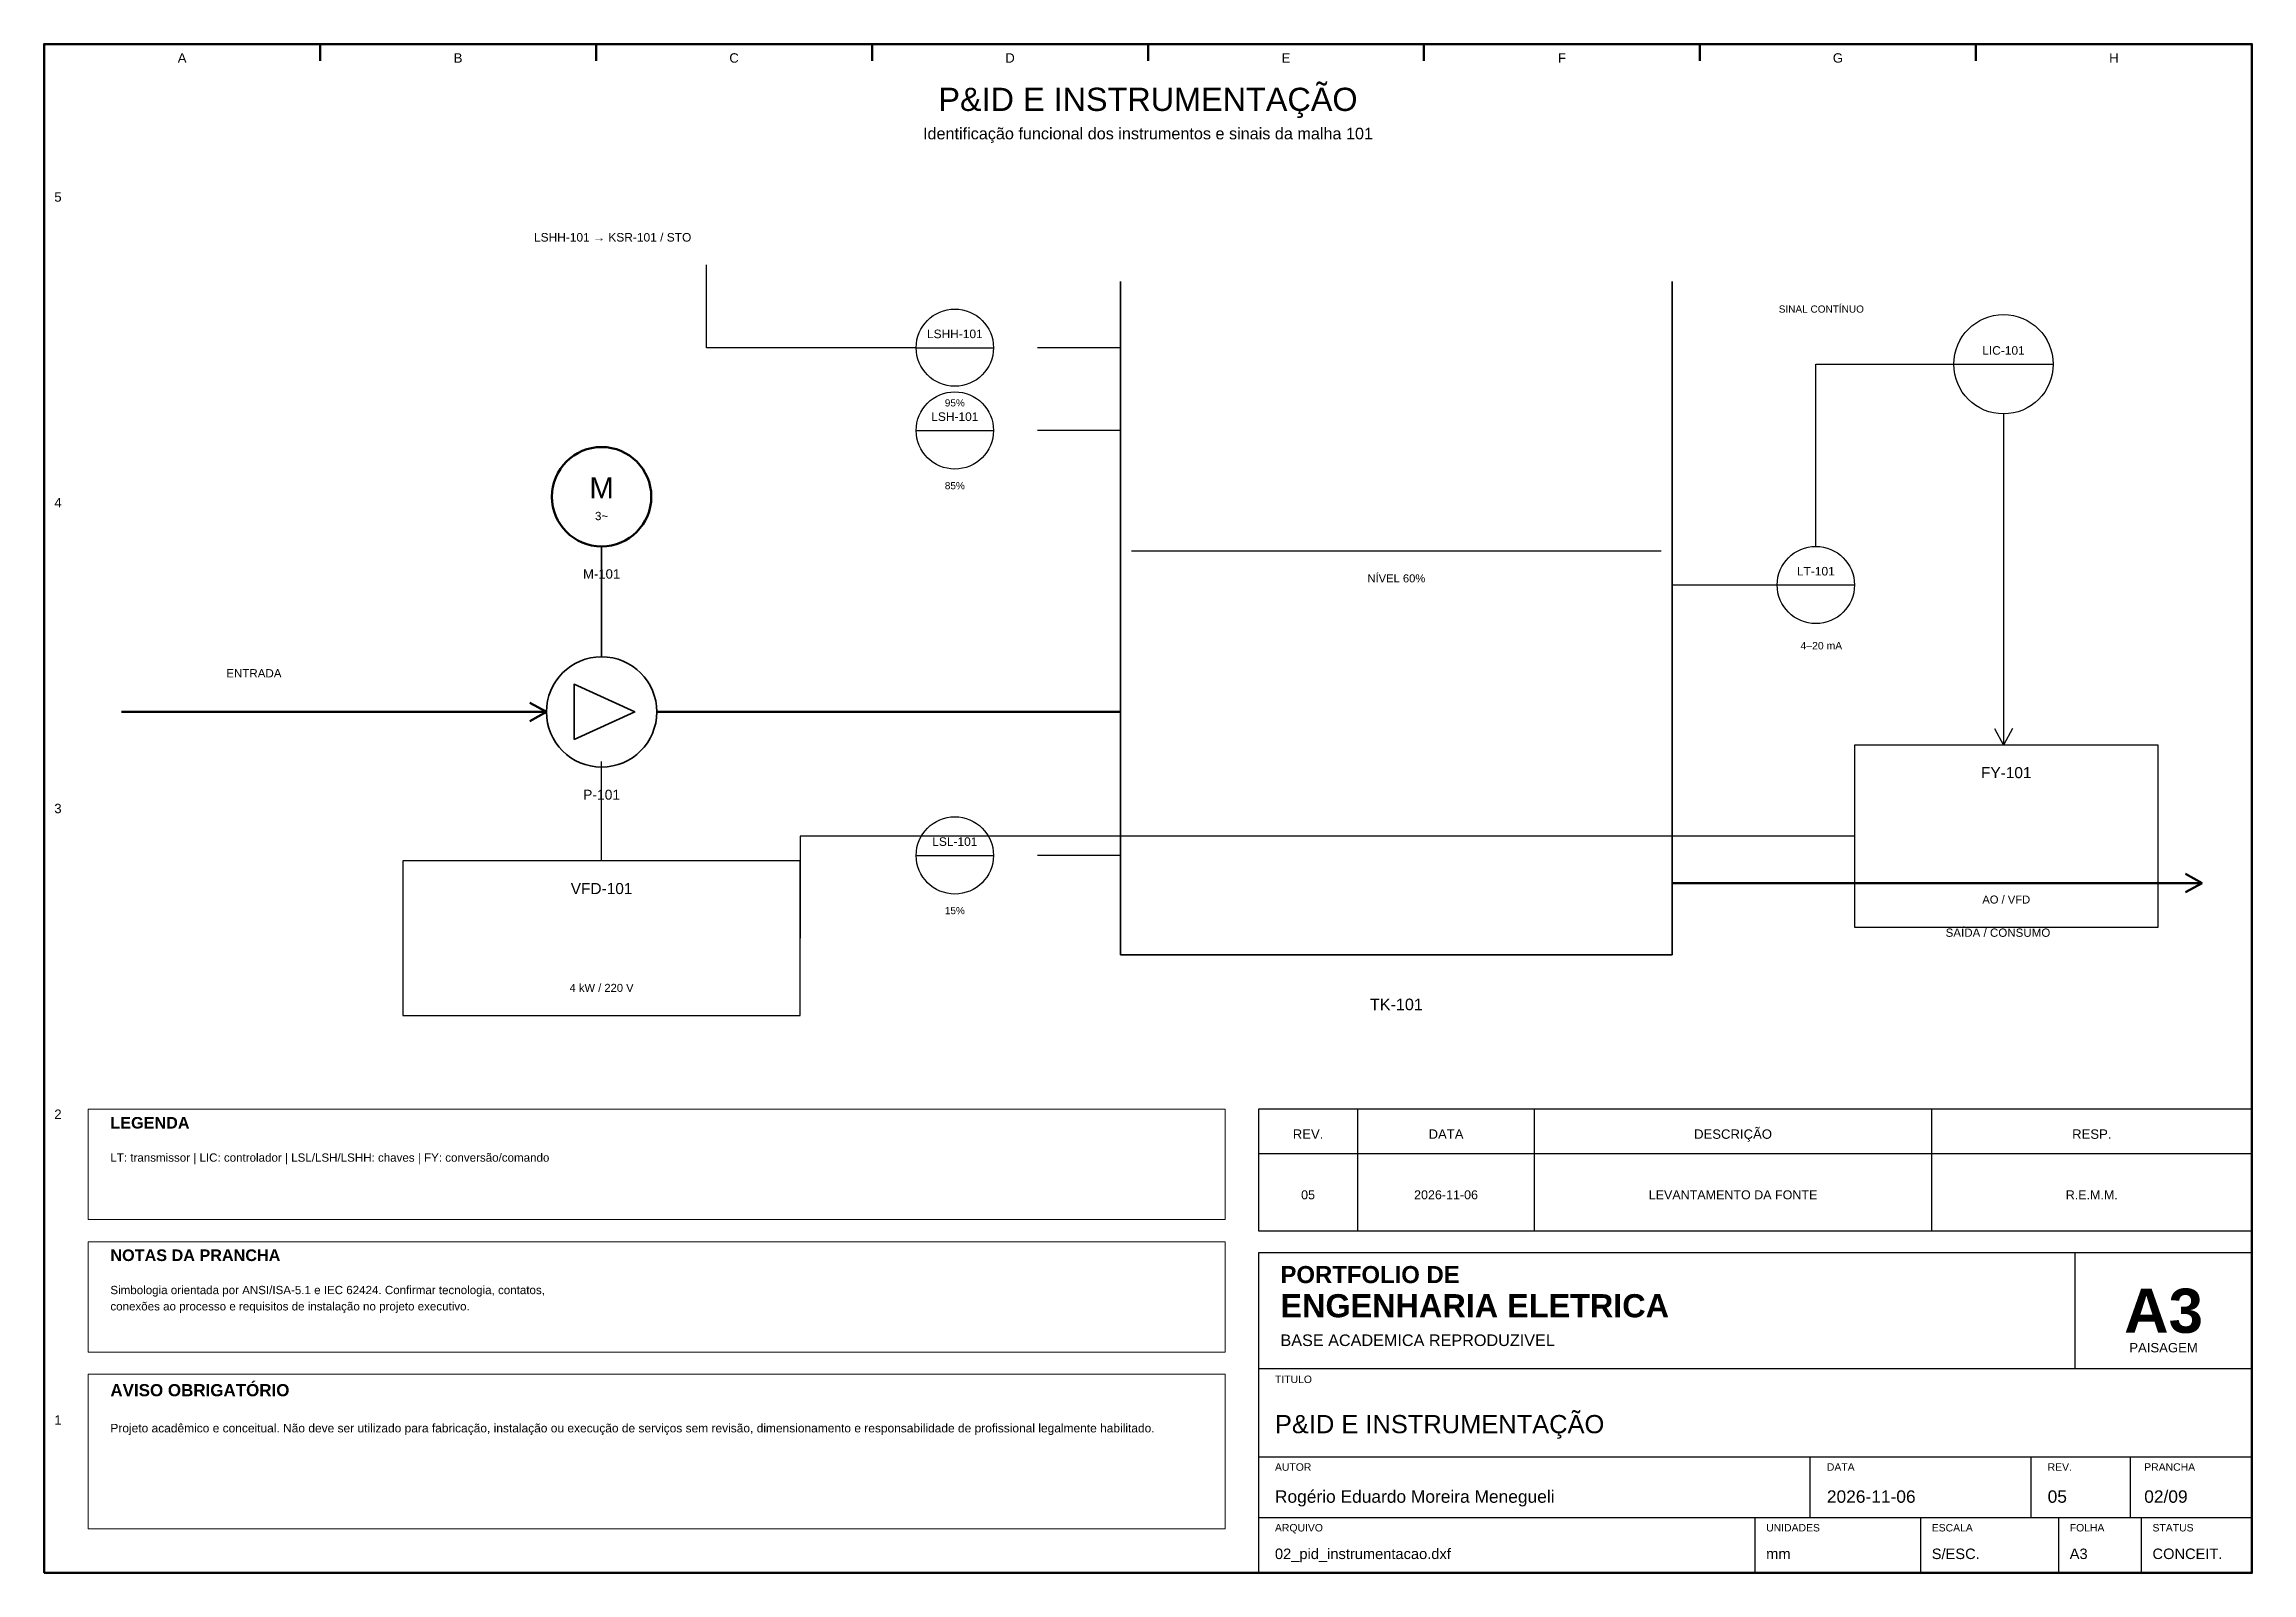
# Model space of a CAD drawing. Header units: millimetres. Extents: x 10 to 410, y 10 to 287.
import ezdxf
from ezdxf.enums import TextEntityAlignment as Align

# ---------------------------------------------------------------- set-up
doc = ezdxf.new("R2010")
doc.units = ezdxf.units.MM
for name, color, linetype, lineweight in [('00_MOLDURA', 7, 'CONTINUOUS', 50), ('01_CARIMBO', 7, 'CONTINUOUS', 25), ('02_TEXTO', 7, 'CONTINUOUS', 18), ('04_EQUIPAMENTOS', 32, 'CONTINUOUS', 35), ('05_POTENCIA', 12, 'CONTINUOUS', 50), ('06_COMANDO', 94, 'CONTINUOUS', 25), ('07_INSTRUMENTACAO', 202, 'CONTINUOUS', 25), ('12_LEGENDA', 7, 'CONTINUOUS', 18), ('13_NOTAS', 7, 'CONTINUOUS', 18)]:
    doc.layers.add(name, color=color, linetype=linetype, lineweight=lineweight)
doc.styles.add('PORTFOLIO_TEXTO', font='arial.ttf')
doc.styles.add('PORTFOLIO_TITULO', font='arialbd.ttf', dxfattribs={"width": 0.92})

# ---------------------------------------------------------------- blocks, each defined once
blk = doc.blocks.new('CARIMBO_A3')
at = {"layer": '01_CARIMBO'}
for p, q in [((148, 37), (148, 58)), ((0, 37), (180, 37)), ((0, 21), (180, 21)), ((100, 10), (100, 21)), ((140, 10), (140, 21)), ((158, 10), (158, 21)), ((0, 10), (180, 10)), ((90, 0), (90, 10)), ((120, 0), (120, 10)), ((145, 0), (145, 10)), ((160, 0), (160, 10))]:
    blk.add_line(p, q, dxfattribs=at)
blk.add_lwpolyline([(0, 0), (180, 0), (180, 58), (0, 58)], close=True, dxfattribs=at)
at = {"layer": '01_CARIMBO', "style": 'PORTFOLIO_TEXTO'}
for s, p in [('TITULO', (3, 34.4)), ('AUTOR', (3, 18.5)), ('DATA', (103, 18.5)), ('REV.', (143, 18.5)), ('PRANCHA', (160.5, 18.5)), ('ARQUIVO', (3, 7.5)), ('UNIDADES', (92, 7.5)), ('ESCALA', (122, 7.5)), ('FOLHA', (147, 7.5)), ('STATUS', (162, 7.5))]:
    blk.add_text(s, height=1.35, dxfattribs=at).set_placement(p)
at = {"layer": '02_TEXTO'}
for s, height, style, p in [('PORTFOLIO DE', 3.1, 'PORTFOLIO_TITULO', (4, 52.5)), ('ENGENHARIA ELETRICA', 4.2, 'PORTFOLIO_TITULO', (4, 46.3)), ('BASE ACADEMICA REPRODUZIVEL', 2.1, 'PORTFOLIO_TEXTO', (4, 41.1))]:
    blk.add_text(s, height=height, dxfattribs=dict(at, style=style)).set_placement(p)
for s, height, style, p in [('A3', 8, 'PORTFOLIO_TITULO', (164, 47.5)), ('PAISAGEM', 1.7, 'PORTFOLIO_TEXTO', (164, 40.8))]:
    blk.add_text(s, height=height, dxfattribs=dict(at, style=style)).set_placement(p, align=Align.MIDDLE_CENTER)
at = {"layer": '02_TEXTO', "style": 'PORTFOLIO_TEXTO'}
for tag, p, height in [('TITULO', (3, 25.3), 3.3), ('AUTOR', (3, 12.7), 2.25), ('DATA', (103, 12.7), 2.25), ('REVISAO', (143, 12.7), 2.25), ('PRANCHA', (160.5, 12.7), 2.25), ('ARQUIVO', (3, 2.5), 1.9), ('UNIDADES', (92, 2.5), 1.9), ('ESCALA', (122, 2.5), 1.9), ('FOLHA', (147, 2.5), 1.9), ('STATUS', (162, 2.5), 1.9)]:
    blk.add_attdef(tag, p, '', height=height, dxfattribs=at)

msp = doc.modelspace()

# ---------------------------------------------------------------- linework, layer by layer
at = {"layer": '00_MOLDURA'}
for p, q in [((60, 287), (60, 284)), ((110, 287), (110, 284)), ((160, 287), (160, 284)), ((210, 287), (210, 284)), ((260, 287), (260, 284)), ((310, 287), (310, 284)), ((360, 287), (360, 284))]:
    msp.add_line(p, q, dxfattribs=at)
msp.add_lwpolyline([(10, 10), (410, 10), (410, 287), (10, 287)], close=True, dxfattribs=at)
at = {"layer": '01_CARIMBO'}
for p, q in [((248, 72), (248, 94)), ((280, 72), (280, 94)), ((352, 72), (352, 94)), ((230, 86), (410, 86))]:
    msp.add_line(p, q, dxfattribs=at)
msp.add_lwpolyline([(230, 72), (410, 72), (410, 94), (230, 94)], close=True, dxfattribs=at)
at = {"layer": '04_EQUIPAMENTOS'}
for p, q in [((205, 244), (205, 122)), ((305, 122), (305, 244)), ((111, 196), (111, 176)), ((205, 122), (305, 122))]:
    msp.add_line(p, q, dxfattribs=at)
msp.add_lwpolyline([(106, 161), (117, 166), (106, 171)], close=True, dxfattribs=at)
msp.add_circle((111, 166), 10, dxfattribs=at)
at = {"layer": '05_POTENCIA'}
for p, q in [((24, 166), (101, 166)), ((98, 167.65), (101, 166)), ((98, 164.35), (101, 166)), ((121, 166), (205, 166)), ((398, 136.65), (401, 135)), ((305, 135), (401, 135)), ((371, 135), (401, 135)), ((398, 133.35), (401, 135))]:
    msp.add_line(p, q, dxfattribs=at)
msp.add_circle((111, 205), 9, dxfattribs=at)
at = {"layer": '06_COMANDO'}
for p, q in [((130, 232), (130, 247)), ((168, 232), (130, 232)), ((111, 139), (111, 157))]:
    msp.add_line(p, q, dxfattribs=at)
msp.add_lwpolyline([(75, 111), (147, 111), (147, 139), (75, 139)], close=True, dxfattribs=at)
at = {"layer": '07_INSTRUMENTACAO'}
for p, q in [((168, 232), (182, 232)), ((205, 232), (190, 232)), ((331, 196), (331, 229)), ((331, 229), (356, 229)), ((356, 229), (374, 229)), ((365, 220), (365, 160)), ((168, 217), (182, 217)), ((205, 217), (190, 217)), ((207, 195.2), (303, 195.2)), ((305, 189), (324, 189)), ((324, 189), (338, 189)), ((363.35, 163), (365, 160)), ((366.65, 163), (365, 160)), ((338, 143.5), (147, 143.5)), ((147, 143.5), (147, 125)), ((168, 140), (182, 140)), ((205, 140), (190, 140)), ((147, 125), (147, 125))]:
    msp.add_line(p, q, dxfattribs=at)
msp.add_lwpolyline([(338, 127), (393, 127), (393, 160), (338, 160)], close=True, dxfattribs=at)
for centre, radius in [((175, 232), 7), ((365, 229), 9), ((175, 217), 7), ((331, 189), 7), ((175, 140), 7)]:
    msp.add_circle(centre, radius, dxfattribs=at)
at = {"layer": '12_LEGENDA'}
msp.add_lwpolyline([(18, 74), (224, 74), (224, 94), (18, 94)], close=True, dxfattribs=at)
at = {"layer": '13_NOTAS'}
for points in [[(18, 50), (224, 50), (224, 70), (18, 70)], [(18, 18), (224, 18), (224, 46), (18, 46)]]:
    msp.add_lwpolyline(points, close=True, dxfattribs=at)

# ---------------------------------------------------------------- block references
at = {"layer": '01_CARIMBO'}
msp.add_blockref('CARIMBO_A3', (230, 10), dxfattribs=at).add_auto_attribs({'TITULO': 'P&ID E INSTRUMENTAÇÃO', 'AUTOR': 'Rogério Eduardo Moreira Menegueli', 'DATA': '2026-11-06', 'REVISAO': '05', 'PRANCHA': '02/09', 'ARQUIVO': '02_pid_instrumentacao.dxf', 'UNIDADES': 'mm', 'ESCALA': 'S/ESC.', 'FOLHA': 'A3', 'STATUS': 'CONCEIT.'})

# ---------------------------------------------------------------- texts
at = {"layer": '00_MOLDURA', "style": 'PORTFOLIO_TEXTO'}
for s, p in [('A', (35, 284.5)), ('B', (85, 284.5)), ('C', (135, 284.5)), ('D', (185, 284.5)), ('E', (235, 284.5)), ('F', (285, 284.5)), ('G', (335, 284.5)), ('H', (385, 284.5)), ('5', (12.5, 259.3)), ('4', (12.5, 203.9)), ('3', (12.5, 148.5)), ('2', (12.5, 93.1)), ('1', (12.5, 37.7))]:
    msp.add_text(s, height=1.7, dxfattribs=at).set_placement(p, align=Align.MIDDLE_CENTER)
at = {"layer": '01_CARIMBO', "style": 'PORTFOLIO_TEXTO'}
for s, p in [('REV.', (239, 89.5)), ('DATA', (264, 89.5)), ('DESCRIÇÃO', (316, 89.5)), ('RESP.', (381, 89.5))]:
    msp.add_text(s, height=1.7, dxfattribs=at).set_placement(p, align=Align.MIDDLE_CENTER)
at = {"layer": '02_TEXTO', "style": 'PORTFOLIO_TEXTO'}
for s, height, p in [('P&ID E INSTRUMENTAÇÃO', 4.2, (210, 277)), ('Identificação funcional dos instrumentos e sinais da malha 101', 2.1, (210, 270.8)), ('AO / VFD', 1.45, (365.5, 132)), ('4 kW / 220 V', 1.45, (111, 116)), ('05', 1.62, (239, 78.5)), ('2026-11-06', 1.62, (264, 78.5)), ('LEVANTAMENTO DA FONTE', 1.62, (316, 78.5)), ('R.E.M.M.', 1.62, (381, 78.5))]:
    msp.add_text(s, height=height, dxfattribs=at).set_placement(p, align=Align.MIDDLE_CENTER)
at = {"layer": '04_EQUIPAMENTOS', "style": 'PORTFOLIO_TEXTO'}
for s, height, p in [('P-101', 1.8, (111, 151)), ('TK-101', 2.1, (255, 113))]:
    msp.add_text(s, height=height, dxfattribs=at).set_placement(p, align=Align.MIDDLE_CENTER)
at = {"layer": '05_POTENCIA', "style": 'PORTFOLIO_TEXTO'}
for s, height, p in [('M', 3.8, (111, 206.6)), ('3~', 1.5, (111, 201.5)), ('M-101', 1.7, (111, 191)), ('ENTRADA', 1.5, (48, 173)), ('SAÍDA / CONSUMO', 1.5, (364, 126))]:
    msp.add_text(s, height=height, dxfattribs=at).set_placement(p, align=Align.MIDDLE_CENTER)
at = {"layer": '06_COMANDO', "style": 'PORTFOLIO_TEXTO'}
for s, height, p in [('LSHH-101 → KSR-101 / STO', 1.55, (113, 252)), ('VFD-101', 2, (111, 134))]:
    msp.add_text(s, height=height, dxfattribs=at).set_placement(p, align=Align.MIDDLE_CENTER)
at = {"layer": '07_INSTRUMENTACAO', "style": 'PORTFOLIO_TEXTO'}
for s, height, p in [('SINAL CONTÍNUO', 1.3, (332, 239)), ('LSHH-101', 1.55, (175, 234.5)), ('LIC-101', 1.55, (365, 231.5)), ('LSH-101', 1.55, (175, 219.5)), ('95%', 1.3, (175, 222)), ('85%', 1.3, (175, 207)), ('LT-101', 1.55, (331, 191.5)), ('NÍVEL 60%', 1.45, (255, 190.2)), ('4–20 mA', 1.35, (332, 178)), ('FY-101', 2, (365.5, 155)), ('LSL-101', 1.55, (175, 142.5)), ('15%', 1.3, (175, 130))]:
    msp.add_text(s, height=height, dxfattribs=at).set_placement(p, align=Align.MIDDLE_CENTER)
at = {"layer": '12_LEGENDA', "style": 'PORTFOLIO_TITULO'}
msp.add_text('LEGENDA', height=2.1, dxfattribs=at).set_placement((22, 90.5))
at = {"layer": '12_LEGENDA', "insert": (22, 86), "char_height": 1.5, "width": 198, "attachment_point": 1, "line_spacing_factor": 1.18, "style": 'PORTFOLIO_TEXTO'}
msp.add_mtext('LT: transmissor | LIC: controlador | LSL/LSH/LSHH: chaves | FY: conversão/comando', dxfattribs=at)
at = {"layer": '13_NOTAS', "style": 'PORTFOLIO_TITULO'}
for s, height, p in [('NOTAS DA PRANCHA', 2.1, (22, 66.5)), ('AVISO OBRIGATÓRIO', 2.2, (22, 42))]:
    msp.add_text(s, height=height, dxfattribs=at).set_placement(p)
at = {"layer": '13_NOTAS', "width": 198, "attachment_point": 1, "line_spacing_factor": 1.18, "style": 'PORTFOLIO_TEXTO'}
for s, insert, char_height in [('Simbologia orientada por ANSI/ISA-5.1 e IEC 62424. Confirmar tecnologia, contatos,\\Pconexões ao processo e requisitos de instalação no projeto executivo.', (22, 62), 1.5), ('Projeto acadêmico e conceitual. Não deve ser utilizado para fabricação, instalação ou execução de serviços sem revisão, dimensionamento e responsabilidade de profissional legalmente habilitado.', (22, 37), 1.55)]:
    msp.add_mtext(s, dxfattribs=dict(at, insert=insert, char_height=char_height))

doc.saveas('drawing.dxf')
